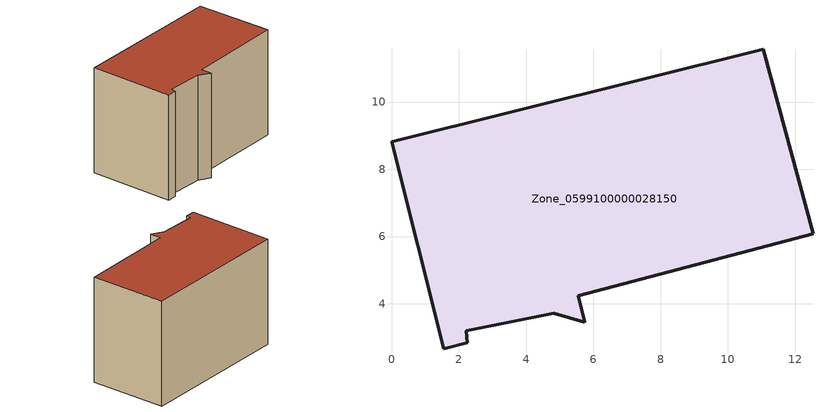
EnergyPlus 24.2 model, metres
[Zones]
Zone_0599100000028150
 floor ground (C_G): 4.82,3.73 2.22,3.2 2.25,2.84 1.55,2.66 0,8.82 11.05,11.57 12.53,6.08 5.55,4.25 5.74,3.45 z0
 wall outside (C_F): 12.53,6.08 11.05,11.57 0,8.82 1.55,2.66 2.25,2.84 2.22,3.2 4.82,3.73 5.74,3.45 5.55,4.25 12.53,6.08 z0:7.89
 roof outside (C_R): 2.22,3.2 4.82,3.73 5.74,3.45 5.55,4.25 12.53,6.08 11.05,11.57 0,8.82 1.55,2.66 2.25,2.84 z7.89
[BUILDING]
Pand.0599100000028150: North Axis=0; Terrain=City; Loads Convergence Tolerance Value=0.04; Temperature Convergence Tolerance Value=0.4; Solar Distribution=FullExterior; Maximum Number of Warmup Days=25; Minimum Number of Warmup Days=1
[Site:Location]
Rotterdam.The.Hague.AP_ZH_NLD Design_Conditions: Latitude=51.96; Longitude=4.45; Time Zone=1; Elevation=-4.5
[SITE:GROUNDTEMPERATURE:BUILDINGSURFACE]
18, 18, 18, 18, 18, 18, 18, 18, 18, 18, 18, 18
[MATERIAL] Thermal Absorptance=0.9; Solar Absorptance=0.7; Visible Absorptance=0.7
Name | Roughness | Thickness | Conductivity | Density | Specific Heat
G.TC.1965-1974 | MediumSmooth | 0.15 | 0.882353 | 540 | 1210
F.TC.1965-1974 | Rough | 0.3 | 0.697674 | 1920 | 840
R.TC.1965-1974 | MediumRough | 0.2 | 0.232558 | 1500 | 1000
[CONSTRUCTION]
C_G: G.TC.1965-1974
C_F: F.TC.1965-1974
C_R: R.TC.1965-1974
[ZONE]
Zone_0599100000028150: Type=1; Multiplier=1; Ceiling Height=Autocalculate; Volume=Autocalculate; Floor Area=autocalculate; Part of Total Floor Area=Yes
[ZONEINFILTRATION:DESIGNFLOWRATE]
Infil_Zone_0599100000028150: Zone or ZoneList or Space or SpaceList=Zone_0599100000028150; Schedule=AlwaysOn; Design Flow Rate Calculation Method=Flow/Area; Flow Rate per Floor Area=0.003; Constant Term Coefficient=1; Temperature Term Coefficient=0; Velocity Term Coefficient=0; Velocity Squared Term Coefficient=0
[HVACTEMPLATE:ZONE:IDEALLOADSAIRSYSTEM]
Zone_0599100000028150: Maximum Heating Supply Air Temperature=50; Minimum Cooling Supply Air Temperature=13; Maximum Heating Supply Air Humidity Ratio=0.0156; Minimum Cooling Supply Air Humidity Ratio=0.0077; Heating Limit=NoLimit; Cooling Limit=NoLimit; Dehumidification Control Type=ConstantSensibleHeatRatio; Cooling Sensible Heat Ratio=0.7; Dehumidification Setpoint=60; Humidification Control Type=None; Humidification Setpoint=30; Outdoor Air Method=None; Outdoor Air Flow Rate per Person=0.00944; Outdoor Air Flow Rate per Zone Floor Area=0; Outdoor Air Flow Rate per Zone=0; Demand Controlled Ventilation Type=None; Outdoor Air Economizer Type=NoEconomizer; Heat Recovery Type=None; Sensible Heat Recovery Effectiveness=0.7; Latent Heat Recovery Effectiveness=0.65
[ZONECONTROL:THERMOSTAT]
ThermostatControl_Zone_0599100000028150: Zone or ZoneList=Zone_0599100000028150; Control Type Schedule=DualSetpointControlType; Control 1=Thermostat_Zone_0599100000028150; Temperature Difference Between Cutout And Setpoint=0
[THERMOSTATSETPOINT:DUALSETPOINT]
Thermostat_Zone_0599100000028150: Heating Setpoint Temperature Schedule=HeatingSetpoint_Zone_0599100000028150; Cooling Setpoint Temperature Schedule=CoolingSetpoint_Zone_0599100000028150
[SCHEDULE:COMPACT]
HeatingSetpoint_Zone_0599100000028150: Through: 12/31, For: AllDays, Until: 24:00, 21
CoolingSetpoint_Zone_0599100000028150: Through: 12/31, For: AllDays, Until: 24:00, 24
DualSetpointControlType: Through: 12/31, For: AllDays, Until: 24:00, 4
AlwaysOn: Through: 12/31, For: AllDays, Until: 24:00, 1
